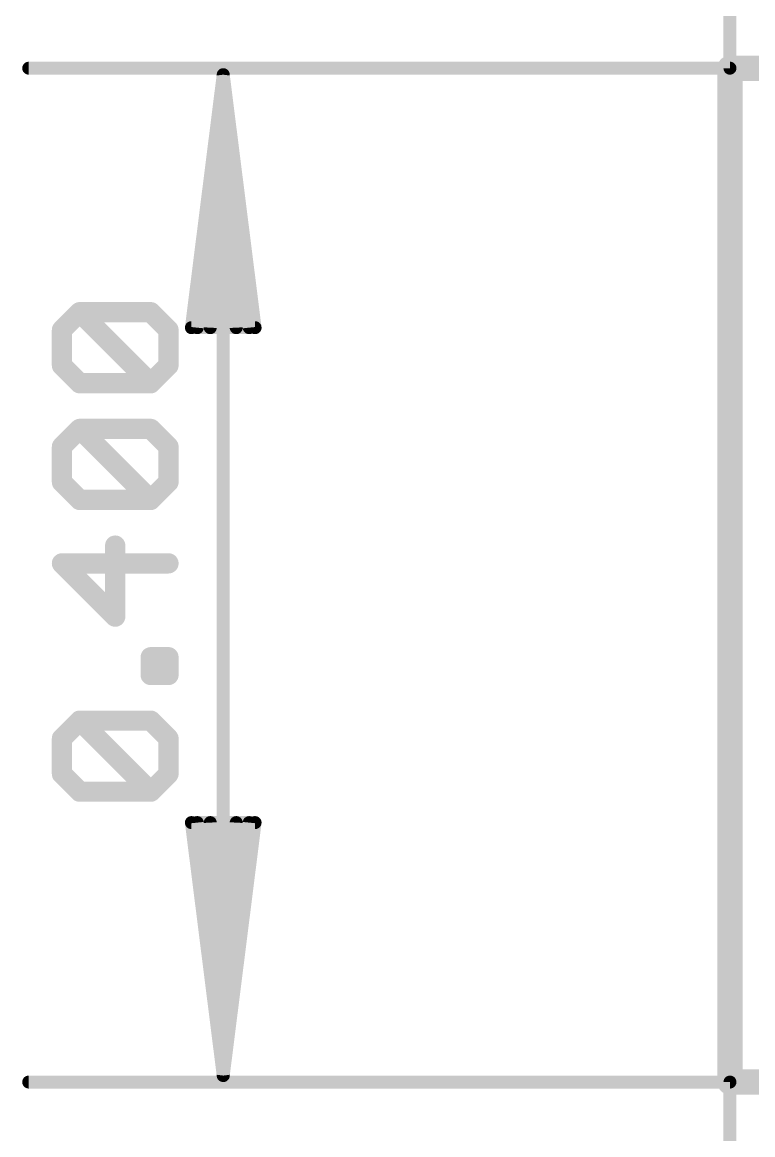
# Model space of a CAD drawing. Extents: x -30 to 77, y -18 to 22.
# Drawn here: x -7.1 to 0.23, y -0.53 to 10.62 of the extents above; entities that cross this region are included whole.
import ezdxf

# ---------------------------------------------------------------- set-up
doc = ezdxf.new("R2010")
doc.units = 0
for name, color, linetype in [('1', 12, 'CONTINUOUS'), ('16', 132, 'CONTINUOUS'), ('20', 53, 'CONTINUOUS'), ('47', 253, 'CONTINUOUS')]:
    doc.layers.add(name, color=color, linetype=linetype)

msp = doc.modelspace()

# ---------------------------------------------------------------- linework, layer by layer
at = {"layer": '1', "const_width": 0.254}
for points in [[(0, 10.16), (0, 0)], [(22.86, 10.16), (0, 10.16)], [(0, 0), (22.86, 0)]]:
    msp.add_lwpolyline(points, dxfattribs=at)
at = {"layer": '1', "const_width": 0.127}
for points in [[(0.0635, 10.16, 1), (-0.0635, 10.16)], [(0, 10.2235, 1), (0, 10.0965)], [(0, 0.0635, 1), (0, -0.0635)], [(-0.0635, 0, 1), (0.0635, 0)]]:
    msp.add_lwpolyline(points, format="xyb", dxfattribs=at)
at = {"layer": '16', "const_width": 0.254}
for points in [[(0, 10.16), (0, 0)], [(22.86, 10.16), (0, 10.16)], [(0, 0), (22.86, 0)]]:
    msp.add_lwpolyline(points, dxfattribs=at)
at = {"layer": '16', "const_width": 0.127}
for points in [[(0.0635, 10.16, 1), (-0.0635, 10.16)], [(0, 10.2235, 1), (0, 10.0965)], [(0, 0.0635, 1), (0, -0.0635)], [(-0.0635, 0, 1), (0.0635, 0)]]:
    msp.add_lwpolyline(points, format="xyb", dxfattribs=at)
at = {"layer": '20', "const_width": 0.2032}
for points in [[(22.86, 10.16), (0, 10.16)], [(0, 10.16), (0, 0)], [(0, 0), (22.86, 0)]]:
    msp.add_lwpolyline(points, dxfattribs=at)
at = {"layer": '20', "const_width": 0.1016}
for points in [[(0, 10.2108, 1), (0, 10.1092)], [(0.0508, 10.16, 1), (-0.0508, 10.16)], [(0, 0.0508, 1), (0, -0.0508)], [(-0.0508, 0, 1), (0.0508, 0)]]:
    msp.add_lwpolyline(points, format="xyb", dxfattribs=at)
at = {"layer": '47'}
for points, const_width in [([(0, 10.16), (0, 17.19)], 0.13), ([(0, 10.16), (-7.03, 10.16)], 0.13), ([(-5.08, 10.095), (-5.3992, 7.56)], 0.13), ([(-5.08, 10.095), (-5.34, 7.56)], 0.13), ([(-5.08, 10.095), (-5.21, 7.56)], 0.13), ([(-5.08, 0.065), (-5.08, 10.095)], 0.13), ([(-4.7608, 7.56), (-5.08, 10.095)], 0.13), ([(-4.95, 7.56), (-5.08, 10.095)], 0.13), ([(-4.82, 7.56), (-5.08, 10.095)], 0.13), ([(-6.6968, 7.5367), (-6.5189, 7.7147)], 0.2032), ([(-6.5189, 7.7147), (-5.8071, 7.7147)], 0.2032), ([(-5.8071, 7.0029), (-6.5189, 7.7147)], 0.2032), ([(-5.8071, 7.7147), (-5.6291, 7.5367)], 0.2032), ([(-6.6968, 7.1808), (-6.6968, 7.5367)], 0.2032), ([(-5.6291, 7.5367), (-5.6291, 7.1808)], 0.2032), ([(-5.3992, 7.56), (-4.7608, 7.56)], 0.13), ([(-6.5189, 7.0029), (-6.6968, 7.1808)], 0.2032), ([(-5.6291, 7.1808), (-5.8071, 7.0029)], 0.2032), ([(-5.8071, 7.0029), (-6.5189, 7.0029)], 0.2032), ([(-6.6968, 6.3673), (-6.5189, 6.5453)], 0.2032), ([(-6.5189, 6.5453), (-5.8071, 6.5453)], 0.2032), ([(-5.8071, 5.8335), (-6.5189, 6.5453)], 0.2032), ([(-5.8071, 6.5453), (-5.6291, 6.3673)], 0.2032), ([(-6.6968, 6.0114), (-6.6968, 6.3673)], 0.2032), ([(-5.6291, 6.3673), (-5.6291, 6.0114)], 0.2032), ([(-6.5189, 5.8335), (-6.6968, 6.0114)], 0.2032), ([(-5.6291, 6.0114), (-5.8071, 5.8335)], 0.2032), ([(-5.8071, 5.8335), (-6.5189, 5.8335)], 0.2032), ([(-6.163, 4.6641), (-6.163, 5.3759)], 0.2032), ([(-5.6291, 5.1979), (-6.6968, 5.1979)], 0.2032), ([(-6.6968, 5.1979), (-6.163, 4.6641)], 0.2032), ([(-5.8071, 4.0794), (-5.8071, 4.2573)], 0.2032), ([(-5.8071, 4.2573), (-5.6291, 4.2573)], 0.2032), ([(-5.6291, 4.2573), (-5.6291, 4.0794)], 0.2032), ([(-5.6291, 4.0794), (-5.8071, 4.0794)], 0.2032), ([(-6.6968, 3.4438), (-6.5189, 3.6218)], 0.2032), ([(-6.5189, 3.6218), (-5.8071, 3.6218)], 0.2032), ([(-5.8071, 2.91), (-6.5189, 3.6218)], 0.2032), ([(-5.8071, 3.6218), (-5.6291, 3.4438)], 0.2032), ([(-6.6968, 3.0879), (-6.6968, 3.4438)], 0.2032), ([(-5.6291, 3.4438), (-5.6291, 3.0879)], 0.2032), ([(-6.5189, 2.91), (-6.6968, 3.0879)], 0.2032), ([(-5.6291, 3.0879), (-5.8071, 2.91)], 0.2032), ([(-5.8071, 2.91), (-6.5189, 2.91)], 0.2032), ([(-5.08, 0.065), (-5.3992, 2.6)], 0.13), ([(-5.3992, 2.6), (-4.7608, 2.6)], 0.13), ([(-5.08, 0.065), (-5.34, 2.6)], 0.13), ([(-5.08, 0.065), (-5.21, 2.6)], 0.13), ([(-4.7608, 2.6), (-5.08, 0.065)], 0.13), ([(-4.95, 2.6), (-5.08, 0.065)], 0.13), ([(-4.82, 2.6), (-5.08, 0.065)], 0.13), ([(0, 0), (-7.03, 0)], 0.13), ([(0, 0), (0, -7.03)], 0.13)]:
    msp.add_lwpolyline(points, dxfattribs=dict(at, const_width=const_width))
for points, const_width in [([(-7.03, 10.1925, 1), (-7.03, 10.1275)], 0.065), ([(-5.0475, 10.095, 1), (-5.1125, 10.095)], 0.065), ([(-5.0478, 10.0991, 1), (-5.1122, 10.0909)], 0.065), ([(-5.0475, 10.0933, 1), (-5.1125, 10.0967)], 0.065), ([(-5.0475, 10.0967, 1), (-5.1125, 10.0933)], 0.065), ([(-5.0477, 10.0983, 1), (-5.1123, 10.0917)], 0.065), ([(-5.0477, 10.0917, 1), (-5.1123, 10.0983)], 0.065), ([(-5.0478, 10.0909, 1), (-5.1122, 10.0991)], 0.065), ([(-0.0325, 10.16, 1), (0.0325, 10.16)], 0.065), ([(0, 10.1275, 1), (0, 10.1925)], 0.065), ([(-6.5189, 7.7655, 1), (-6.5189, 7.6639)], 0.1016), ([(-6.4829, 7.7506, 1), (-6.5548, 7.6787)], 0.1016), ([(-6.4829, 7.6787, 1), (-6.5548, 7.7506)], 0.1016), ([(-5.7711, 7.7506, 1), (-5.843, 7.6787)], 0.1016), ([(-5.8071, 7.6639, 1), (-5.8071, 7.7655)], 0.1016), ([(-6.646, 7.5367, 1), (-6.7476, 7.5367)], 0.1016), ([(-6.7327, 7.5726, 1), (-6.6609, 7.5008)], 0.1016), ([(-5.5783, 7.5367, 1), (-5.6799, 7.5367)], 0.1016), ([(-5.665, 7.5008, 1), (-5.5932, 7.5726)], 0.1016), ([(-5.4315, 7.5641, 1), (-5.367, 7.5559)], 0.065), ([(-5.3992, 7.5925, 1), (-5.3992, 7.5275)], 0.065), ([(-5.3723, 7.5633, 1), (-5.3077, 7.5567)], 0.065), ([(-5.2425, 7.5617, 1), (-5.1775, 7.5583)], 0.065), ([(-4.9825, 7.5583, 1), (-4.9175, 7.5617)], 0.065), ([(-4.8523, 7.5567, 1), (-4.7877, 7.5633)], 0.065), ([(-4.793, 7.5559, 1), (-4.7285, 7.5641)], 0.065), ([(-4.7608, 7.5275, 1), (-4.7608, 7.5925)], 0.065), ([(-6.6609, 7.2167, 1), (-6.7327, 7.1449)], 0.1016), ([(-5.5932, 7.1449, 1), (-5.665, 7.2167)], 0.1016), ([(-6.7476, 7.1808, 1), (-6.646, 7.1808)], 0.1016), ([(-5.6799, 7.1808, 1), (-5.5783, 7.1808)], 0.1016), ([(-6.5189, 7.0537, 1), (-6.5189, 6.9521)], 0.1016), ([(-6.5548, 6.9669, 1), (-6.4829, 7.0388)], 0.1016), ([(-5.843, 7.0388, 1), (-5.7711, 6.9669)], 0.1016), ([(-5.843, 6.9669, 1), (-5.7711, 7.0388)], 0.1016), ([(-5.8071, 6.9521, 1), (-5.8071, 7.0537)], 0.1016), ([(-6.5189, 6.5961, 1), (-6.5189, 6.4945)], 0.1016), ([(-6.4829, 6.5812, 1), (-6.5548, 6.5093)], 0.1016), ([(-6.4829, 6.5093, 1), (-6.5548, 6.5812)], 0.1016), ([(-5.7711, 6.5812, 1), (-5.843, 6.5093)], 0.1016), ([(-5.8071, 6.4945, 1), (-5.8071, 6.5961)], 0.1016), ([(-6.646, 6.3673, 1), (-6.7476, 6.3673)], 0.1016), ([(-5.5783, 6.3673, 1), (-5.6799, 6.3673)], 0.1016), ([(-6.7327, 6.4032, 1), (-6.6609, 6.3314)], 0.1016), ([(-5.665, 6.3314, 1), (-5.5932, 6.4032)], 0.1016), ([(-6.6609, 6.0473, 1), (-6.7327, 5.9755)], 0.1016), ([(-6.7476, 6.0114, 1), (-6.646, 6.0114)], 0.1016), ([(-5.6799, 6.0114, 1), (-5.5783, 6.0114)], 0.1016), ([(-5.5932, 5.9755, 1), (-5.665, 6.0473)], 0.1016), ([(-6.5189, 5.8843, 1), (-6.5189, 5.7827)], 0.1016), ([(-6.5548, 5.7975, 1), (-6.4829, 5.8694)], 0.1016), ([(-5.843, 5.8694, 1), (-5.7711, 5.7975)], 0.1016), ([(-5.843, 5.7975, 1), (-5.7711, 5.8694)], 0.1016), ([(-5.8071, 5.7827, 1), (-5.8071, 5.8843)], 0.1016), ([(-6.1122, 5.3759, 1), (-6.2138, 5.3759)], 0.1016), ([(-6.6968, 5.2487, 1), (-6.6968, 5.1471)], 0.1016), ([(-6.6609, 5.2338, 1), (-6.7327, 5.162)], 0.1016), ([(-5.6291, 5.1471, 1), (-5.6291, 5.2487)], 0.1016), ([(-6.2138, 4.6641, 1), (-6.1122, 4.6641)], 0.1016), ([(-6.1989, 4.6281, 1), (-6.127, 4.7)], 0.1016), ([(-5.7563, 4.2573, 1), (-5.8579, 4.2573)], 0.1016), ([(-5.8071, 4.3081, 1), (-5.8071, 4.2065)], 0.1016), ([(-5.5783, 4.2573, 1), (-5.6799, 4.2573)], 0.1016), ([(-5.6291, 4.2065, 1), (-5.6291, 4.3081)], 0.1016), ([(-5.8071, 4.1302, 1), (-5.8071, 4.0286)], 0.1016), ([(-5.8579, 4.0794, 1), (-5.7563, 4.0794)], 0.1016), ([(-5.6799, 4.0794, 1), (-5.5783, 4.0794)], 0.1016), ([(-5.6291, 4.0286, 1), (-5.6291, 4.1302)], 0.1016), ([(-6.5189, 3.6726, 1), (-6.5189, 3.571)], 0.1016), ([(-6.4829, 3.6577, 1), (-6.5548, 3.5859)], 0.1016), ([(-6.4829, 3.5859, 1), (-6.5548, 3.6577)], 0.1016), ([(-5.7711, 3.6577, 1), (-5.843, 3.5859)], 0.1016), ([(-5.8071, 3.571, 1), (-5.8071, 3.6726)], 0.1016), ([(-6.646, 3.4438, 1), (-6.7476, 3.4438)], 0.1016), ([(-6.7327, 3.4797, 1), (-6.6609, 3.4079)], 0.1016), ([(-5.5783, 3.4438, 1), (-5.6799, 3.4438)], 0.1016), ([(-5.665, 3.4079, 1), (-5.5932, 3.4797)], 0.1016), ([(-6.6609, 3.1238, 1), (-6.7327, 3.052)], 0.1016), ([(-6.7476, 3.0879, 1), (-6.646, 3.0879)], 0.1016), ([(-5.6799, 3.0879, 1), (-5.5783, 3.0879)], 0.1016), ([(-5.5932, 3.052, 1), (-5.665, 3.1238)], 0.1016), ([(-6.5189, 2.9608, 1), (-6.5189, 2.8592)], 0.1016), ([(-5.8071, 2.8592, 1), (-5.8071, 2.9608)], 0.1016), ([(-6.5548, 2.874, 1), (-6.4829, 2.9459)], 0.1016), ([(-5.843, 2.9459, 1), (-5.7711, 2.874)], 0.1016), ([(-5.843, 2.874, 1), (-5.7711, 2.9459)], 0.1016), ([(-5.367, 2.6041, 1), (-5.4315, 2.5959)], 0.065), ([(-5.3992, 2.6325, 1), (-5.3992, 2.5675)], 0.065), ([(-5.3077, 2.6033, 1), (-5.3723, 2.5967)], 0.065), ([(-5.1775, 2.6017, 1), (-5.2425, 2.5983)], 0.065), ([(-4.9175, 2.5983, 1), (-4.9825, 2.6017)], 0.065), ([(-4.7877, 2.5967, 1), (-4.8523, 2.6033)], 0.065), ([(-4.7285, 2.5959, 1), (-4.793, 2.6041)], 0.065), ([(-4.7608, 2.5675, 1), (-4.7608, 2.6325)], 0.065), ([(-7.03, 0.0325, 1), (-7.03, -0.0325)], 0.065), ([(-5.1122, 0.0691, 1), (-5.0478, 0.0609)], 0.065), ([(-5.1123, 0.0683, 1), (-5.0477, 0.0617)], 0.065), ([(-5.1125, 0.0633, 1), (-5.0475, 0.0667)], 0.065), ([(-5.1125, 0.0667, 1), (-5.0475, 0.0633)], 0.065), ([(-5.1125, 0.065, 1), (-5.0475, 0.065)], 0.065), ([(-5.1123, 0.0617, 1), (-5.0477, 0.0683)], 0.065), ([(-5.1122, 0.0609, 1), (-5.0478, 0.0691)], 0.065), ([(0.0325, 0, 1), (-0.0325, 0)], 0.065), ([(0, -0.0325, 1), (0, 0.0325)], 0.065)]:
    msp.add_lwpolyline(points, format="xyb", dxfattribs=dict(at, const_width=const_width))

doc.saveas('drawing.dxf')
